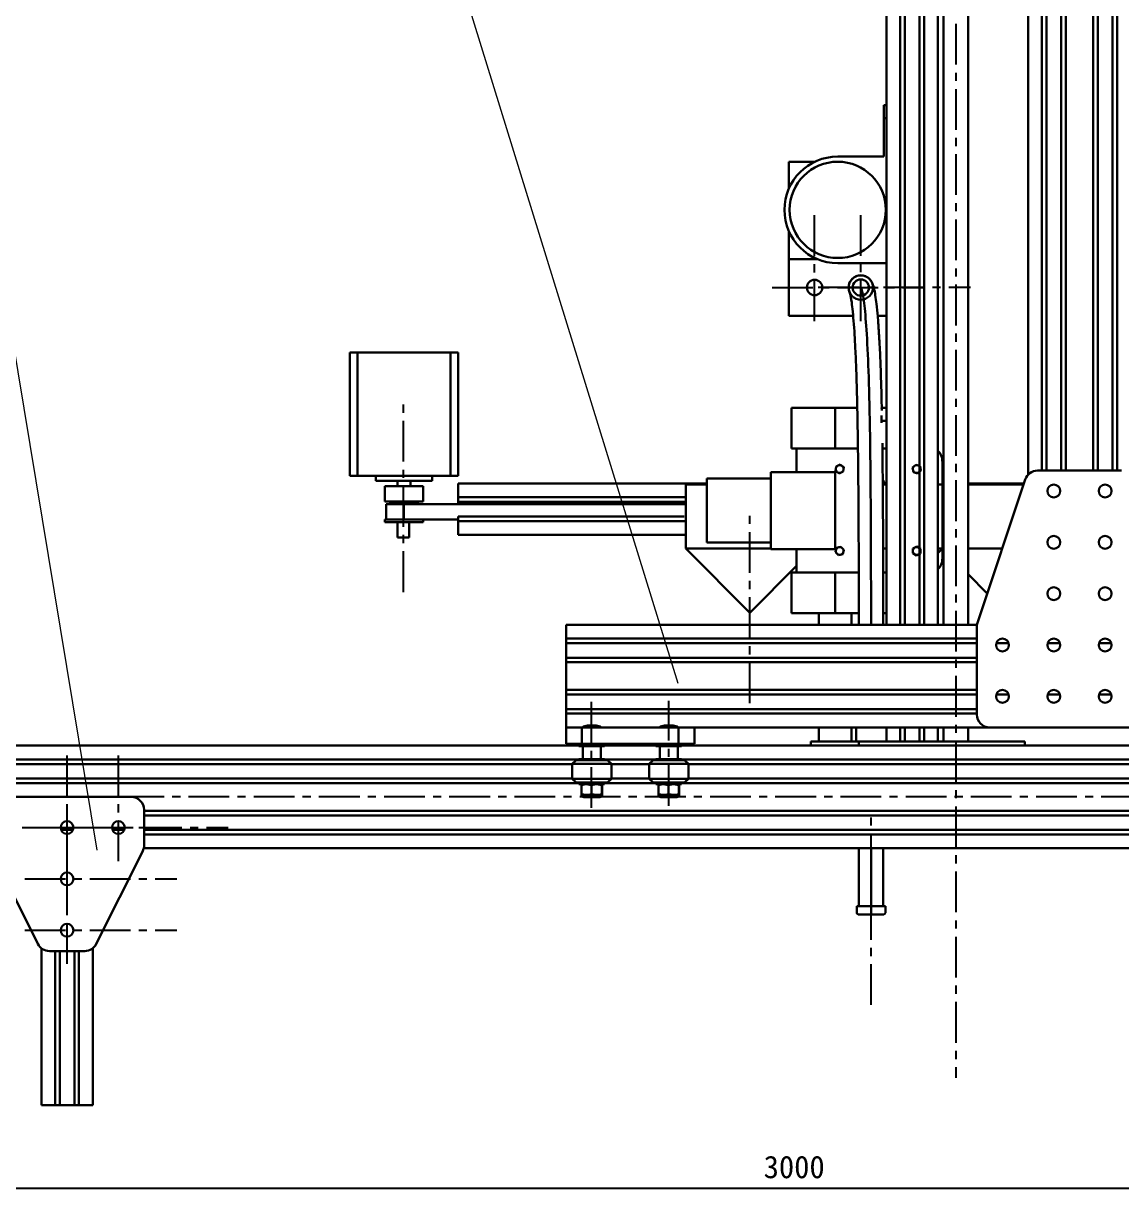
# Model space of a CAD drawing. Header units: millimetres. Extents: x 15 to 1184, y 5 to 836.
# Drawn here: x 768.5 to 939.7, y 471.1 to 653.5 of the extents above; entities that cross this region are included whole.
import ezdxf

# ---------------------------------------------------------------- set-up
doc = ezdxf.new("R2010")
doc.units = ezdxf.units.MM
doc.header["$PDSIZE"] = -1
doc.linetypes.add('CENTER', pattern=[10.16, 6.35, -1.27, 1.27, -1.27])
doc.linetypes.add('CENTERX2', pattern=[20.32, 12.7, -2.54, 2.54, -2.54])
doc.layers.get('0').update_dxf_attribs({"lineweight": 30})
doc.layers.add('AM_5', color=3, linetype='Continuous', lineweight=20)
doc.layers.add('中心线', color=7, linetype='CENTER')
doc.dimstyles.new('ISO-25', dxfattribs={"dimtxt": 2.5, "dimasz": 2.5, "dimexe": 1.25, "dimexo": 0.625, "dimtad": 1, "dimtxsty": 'Standard', "dimcen": 2.5, "dimadec": 0, "dimazin": 0, "dimtfac": 1, "dimtmove": 0, "dimatfit": 3, "dimfxl": 1, "dimarcsym": 0})

# ---------------------------------------------------------------- blocks, each defined once
blk = doc.blocks.new('*D26')
at = {"layer": 'Defpoints', "color": 0, "lineweight": -2, "transparency": 16777216}
for p, q in [((675.33, 524), (675.33, 471.06)), ((1101.95, 524), (1101.95, 471.06)), ((678.89, 472.06), (1098.4, 472.06))]:
    blk.add_line(p, q, dxfattribs=at)
at = {"layer": 'Defpoints', "color": 0, "transparency": 16777216}
for p in [(675.33, 525), (1101.95, 525), (1101.95, 472.06)]:
    blk.add_point(p, dxfattribs=at)
for points in [[(678.89, 472.65), (678.89, 471.46), (675.33, 472.06)], [(1098.4, 472.65), (1098.4, 471.46), (1101.95, 472.06)]]:
    blk.add_solid(points, dxfattribs=at)
at = {"layer": 'Defpoints', "color": 0, "transparency": 16777216, "insert": (888.64, 475.33), "char_height": 3.5, "attachment_point": 5}
blk.add_mtext('3000', dxfattribs=at)

msp = doc.modelspace()

# ---------------------------------------------------------------- linework, layer by layer
at = {"color": 7, "linetype": 'Continuous', "lineweight": 30}
for p, q in [((927.2458, 719.8448), (927.2458, 583.8448)), ((927.9658, 719.8448), (927.9658, 583.8448)), ((930.2378, 719.8448), (930.2378, 583.8448)), ((930.9578, 719.8448), (930.9578, 583.8448)), ((935.2458, 719.8448), (935.2458, 583.8448)), ((935.9658, 719.8448), (935.9658, 583.8448)), ((938.2378, 719.8448), (938.2378, 583.8448)), ((938.9578, 719.8448), (938.9578, 583.8448)), ((925.1018, 704.4448), (925.1018, 583.2312)), ((903.0218, 593.0584), (903.0218, 690.2209)), ((905.1658, 559.8448), (905.1658, 687.7008)), ((905.8858, 559.8448), (905.8858, 686.9808)), ((908.1578, 559.8448), (908.1578, 687.0728)), ((908.8778, 559.8448), (908.8778, 687.7928)), ((911.0218, 559.8448), (911.0218, 687.8448)), ((911.9168, 687.8448), (911.9168, 559.8448)), ((915.7268, 559.8448), (915.7268, 687.8448)), ((902.6218, 640.7801), (903.0218, 640.7801)), ((902.6218, 638.7801), (902.6218, 640.7801)), ((902.6218, 632.7801), (902.6218, 638.7801)), ((887.8218, 631.9801), (891.8665, 631.9801)), ((887.8218, 627.8163), (887.8218, 631.9801)), ((895.4218, 632.7801), (902.6218, 632.7801)), ((887.8218, 616.7801), (887.8218, 621.144)), ((887.8218, 616.7801), (887.8218, 607.9801)), ((892.3234, 616.7801), (887.8218, 616.7801)), ((903.0218, 616.1801), (895.4218, 616.1801)), ((887.8218, 607.9801), (897.8219, 607.9801)), ((901.652, 607.9801), (903.0218, 607.9801)), ((819.3818, 583.0448), (819.3818, 602.2448)), ((820.5818, 602.2448), (819.3818, 602.2448)), ((820.5818, 583.0448), (820.5818, 602.2448)), ((835.1018, 602.2448), (820.5818, 602.2448)), ((835.1018, 583.0448), (835.1018, 602.2448)), ((836.3018, 602.2448), (835.1018, 602.2448)), ((836.3018, 583.0448), (836.3018, 602.2448)), ((888.2218, 593.6301), (888.2218, 587.2801)), ((888.2218, 593.6301), (895.0218, 593.6301)), ((895.0218, 593.6301), (895.0218, 587.2801)), ((895.0218, 593.6301), (898.4712, 593.6301)), ((902.2218, 593.6301), (903.0218, 593.6301)), ((902.2218, 593.5238), (902.2218, 593.6301)), ((903.0218, 593.0584), (903.0218, 591.6301)), ((902.2218, 591.6301), (902.2218, 592.442)), ((903.0218, 591.6301), (902.2218, 591.6301)), ((902.2218, 591.6301), (902.2218, 591.2769)), ((903.0218, 591.6301), (903.0218, 589.2801)), ((903.0218, 589.2801), (903.0218, 587.8519)), ((903.0218, 567.4084), (903.0218, 587.8519)), ((888.2218, 587.2801), (895.0218, 587.2801)), ((889.0218, 587.2801), (889.0218, 583.6301)), ((895.0218, 587.2801), (898.5775, 587.2801)), ((903.0218, 587.2801), (902.3864, 587.2801)), ((895.1651, 584.4903), (895.1021, 583.8004)), ((895.7941, 584.7808), (895.1651, 584.4903)), ((896.3601, 584.3813), (895.7941, 584.7808)), ((896.2971, 583.6913), (896.3601, 584.3813)), ((907.5987, 584.7709), (907.0759, 584.3162)), ((907.0759, 584.3162), (907.2084, 583.6361)), ((908.2538, 584.5455), (907.5987, 584.7709)), ((908.3862, 583.8655), (908.2538, 584.5455)), ((911.7311, 585.2428), (911.7311, 581.7108)), ((820.5818, 583.0448), (819.3818, 583.0448)), ((835.1018, 583.0448), (820.5818, 583.0448)), ((823.4418, 583.0448), (823.4418, 582.2448)), ((832.2418, 582.2448), (823.4418, 582.2448)), ((826.8418, 582.2448), (826.8418, 581.4448)), ((828.8418, 581.4448), (828.8418, 582.2448)), ((832.2418, 582.2448), (832.2418, 583.0448)), ((836.3018, 583.0448), (835.1018, 583.0448)), ((885.0218, 582.6301), (875.0218, 582.6301)), ((875.0218, 572.6301), (875.0218, 582.6301)), ((885.0218, 571.6301), (885.0218, 583.6301)), ((885.0218, 583.6301), (895.0218, 583.6301)), ((895.0218, 571.6301), (895.0218, 583.6301)), ((895.1021, 583.8004), (895.6681, 583.4009)), ((895.6681, 583.4009), (896.2971, 583.6913)), ((907.2084, 583.6361), (907.8635, 583.4108)), ((907.8635, 583.4108), (908.3862, 583.8655)), ((924.646, 582.4773), (917.2044, 560.1527)), ((939.6603, 583.8448), (926.5433, 583.8448)), ((824.8418, 581.4448), (824.8418, 579.0448)), ((825.804, 581.4448), (824.8418, 581.4448)), ((830.8418, 581.4448), (825.804, 581.4448)), ((830.8418, 579.0448), (830.8418, 581.4448)), ((836.3018, 581.2448), (836.3018, 581.8448)), ((836.3018, 581.8448), (875.0218, 581.8448)), ((836.3018, 579.7008), (836.3018, 581.2448)), ((871.7311, 581.7108), (871.7311, 571.7108)), ((871.7311, 581.7108), (875.0218, 581.7108)), ((902.4423, 581.8448), (902.7261, 581.8448)), ((902.4434, 581.7108), (903.0218, 581.7108)), ((911.0218, 581.7108), (911.7311, 581.7108)), ((911.7311, 581.8448), (911.9168, 581.8448)), ((911.7311, 581.7108), (911.9168, 581.7108)), ((911.7311, 581.7108), (911.7311, 571.7108)), ((915.7268, 581.8448), (924.4351, 581.8448)), ((915.7268, 581.7108), (924.3905, 581.7108)), ((825.804, 579.0448), (824.8418, 579.0448)), ((825.0418, 578.6448), (825.0418, 576.2448)), ((825.0418, 578.6448), (827.811, 578.6448)), ((825.682, 578.6448), (825.682, 579.0448)), ((825.7005, 578.6448), (825.7005, 579.0448)), ((825.7394, 578.6448), (825.7394, 579.0448)), ((830.8418, 579.0448), (825.804, 579.0448)), ((825.905, 578.6448), (825.905, 579.0448)), ((826.0026, 578.6448), (826.0026, 579.0448)), ((826.2025, 578.6448), (826.2025, 579.0448)), ((826.299, 578.6448), (826.299, 579.0448)), ((826.4458, 578.6448), (826.4458, 579.0448)), ((826.6368, 578.6448), (826.6368, 579.0448)), ((826.8259, 578.6448), (826.8259, 579.0448)), ((826.8441, 578.6448), (826.8441, 579.0448)), ((827.0257, 578.6448), (827.0257, 579.0448)), ((827.1891, 578.6448), (827.1891, 579.0448)), ((827.408, 578.6448), (827.408, 579.0448)), ((827.4868, 578.6448), (827.4868, 579.0448)), ((827.6854, 578.6448), (827.6854, 579.0448)), ((827.8052, 578.6448), (827.8052, 579.0448)), ((827.811, 578.6448), (827.811, 576.2448)), ((827.811, 578.6448), (871.7311, 578.6448)), ((828.0326, 578.6448), (828.0326, 579.0448)), ((828.1644, 578.6448), (828.1644, 579.0448)), ((828.3605, 578.6448), (828.3605, 579.0448)), ((828.4249, 578.6448), (828.4249, 579.0448)), ((828.6384, 578.6448), (828.6384, 579.0448)), ((828.8103, 578.6448), (828.8103, 579.0448)), ((828.9848, 578.6448), (828.9848, 579.0448)), ((828.9876, 578.6448), (828.9876, 579.0448)), ((829.1664, 578.6448), (829.1664, 579.0448)), ((829.3614, 578.6448), (829.3614, 579.0448)), ((829.4973, 578.6448), (829.4973, 579.0448)), ((829.5646, 578.6448), (829.5646, 579.0448)), ((829.7638, 578.6448), (829.7638, 579.0448)), ((829.8476, 578.6448), (829.8476, 579.0448)), ((829.978, 578.6448), (829.978, 579.0448)), ((830.0017, 578.6448), (830.0017, 579.0448)), ((836.3018, 578.9808), (836.3018, 579.7008)), ((836.3018, 579.7008), (871.7311, 579.7008)), ((836.3018, 578.9808), (871.7311, 578.9808)), ((836.3018, 578.6448), (836.3018, 578.9808)), ((836.3018, 575.9888), (836.3018, 576.7088)), ((836.3018, 576.7088), (871.491, 576.7088)), ((824.8418, 576.2448), (824.8418, 575.8448)), ((825.804, 576.2448), (824.8418, 576.2448)), ((825.804, 575.8448), (824.8418, 575.8448)), ((828.888, 576.2448), (825.804, 576.2448)), ((830.8418, 575.8448), (825.804, 575.8448)), ((826.8418, 575.8448), (826.8418, 573.4448)), ((828.6418, 575.8448), (828.6418, 573.4448)), ((828.888, 576.2448), (836.3018, 576.2448)), ((830.8418, 575.8448), (830.8418, 576.2448)), ((836.3018, 575.9888), (871.7311, 575.9888)), ((836.3018, 574.4448), (836.3018, 575.9888)), ((828.6418, 573.4448), (826.8418, 573.4448)), ((836.3018, 573.8448), (836.3018, 574.4448)), ((836.3018, 573.8448), (871.7311, 573.8448)), ((871.7311, 571.7108), (885.0218, 571.7108)), ((871.7311, 571.7108), (881.7311, 561.7108)), ((875.0218, 572.6301), (885.0218, 572.6301)), ((885.0218, 571.6301), (895.0218, 571.6301)), ((889.0218, 571.6301), (889.0218, 567.9801)), ((895.2346, 571.8141), (895.0644, 571.1425)), ((895.0644, 571.1425), (895.5608, 570.6593)), ((895.9014, 572.0024), (895.2346, 571.8141)), ((896.3978, 571.5191), (895.9014, 572.0024)), ((896.2275, 570.8476), (896.3978, 571.5191)), ((902.5025, 571.7108), (903.0218, 571.7108)), ((907.1472, 571.7037), (907.1162, 571.0116)), ((907.7621, 572.0229), (907.1472, 571.7037)), ((908.346, 571.6501), (907.7621, 572.0229)), ((908.315, 570.9579), (908.346, 571.6501)), ((911.0218, 571.7108), (911.7311, 571.7108)), ((911.7311, 571.7108), (911.0218, 571.0015)), ((911.7311, 571.7108), (911.9168, 571.5251)), ((911.7311, 571.7108), (911.9168, 571.7108)), ((911.7311, 571.7108), (911.7311, 570.1788)), ((915.7268, 571.7108), (921.0571, 571.7108)), ((895.5608, 570.6593), (896.2275, 570.8476)), ((907.1162, 571.0116), (907.7001, 570.6387)), ((907.7001, 570.6387), (908.315, 570.9579)), ((889.0218, 569.0015), (881.7311, 561.7108)), ((888.2218, 567.9801), (888.2218, 561.6301)), ((888.2218, 567.9801), (895.0218, 567.9801)), ((895.0218, 567.9801), (895.0218, 561.6301)), ((895.0218, 567.9801), (898.7037, 567.9801)), ((902.5141, 567.9801), (903.0218, 567.9801)), ((915.7268, 567.7151), (918.7256, 564.7163)), ((903.0218, 567.4084), (903.0218, 565.9801)), ((903.0218, 565.9801), (903.0218, 563.6301)), ((903.0218, 563.6301), (903.0218, 562.2019)), ((903.0218, 559.8448), (903.0218, 562.2019)), ((888.2218, 561.6301), (895.0218, 561.6301)), ((892.4818, 561.6301), (892.4818, 559.8448)), ((895.0218, 561.6301), (898.715, 561.6301)), ((897.5618, 559.8448), (897.5618, 561.6301)), ((903.0218, 561.6301), (902.5245, 561.6301)), ((917.1283, 559.8448), (853.1018, 559.8448)), ((853.1018, 559.8448), (853.1018, 559.2448)), ((853.1018, 559.2448), (853.1018, 557.7008)), ((917.1018, 559.5203), (917.1018, 545.8448)), ((917.1018, 557.7008), (853.1018, 557.7008)), ((853.1018, 557.7008), (853.1018, 556.9808)), ((917.1018, 556.9808), (853.1018, 556.9808)), ((853.1018, 556.9808), (853.1018, 554.7088)), ((922.0563, 556.9808), (920.1473, 556.9808)), ((930.0563, 556.9808), (928.1473, 556.9808)), ((938.0563, 556.9808), (936.1473, 556.9808)), ((917.1018, 554.7088), (853.1018, 554.7088)), ((853.1018, 554.7088), (853.1018, 553.9888)), ((917.1018, 553.9888), (853.1018, 553.9888)), ((853.1018, 553.9888), (853.1018, 549.7008)), ((917.1018, 549.7008), (853.1018, 549.7008)), ((853.1018, 549.7008), (853.1018, 548.9808)), ((917.1018, 548.9808), (853.1018, 548.9808)), ((853.1018, 548.9808), (853.1018, 546.7088)), ((922.0563, 548.9808), (920.1473, 548.9808)), ((930.0563, 548.9808), (928.1473, 548.9808)), ((938.0563, 548.9808), (936.1473, 548.9808)), ((917.1018, 546.7088), (853.1018, 546.7088)), ((853.1018, 546.7088), (853.1018, 545.9888)), ((917.1018, 545.9888), (853.1018, 545.9888)), ((853.1018, 545.9888), (853.1018, 544.4448)), ((853.1018, 544.4448), (853.1018, 543.8448)), ((853.1018, 541.3048), (853.1018, 543.8448)), ((855.5698, 543.8448), (853.1018, 543.8448)), ((855.5698, 541.3048), (855.5698, 543.8448)), ((870.6338, 543.8448), (855.5698, 543.8448)), ((856.4365, 544.1419), (856.4119, 544.1419)), ((856.4365, 544.1419), (856.4351, 544.1417)), ((856.4351, 544.1417), (856.4393, 544.1419)), ((856.9273, 544.1419), (856.4393, 544.1419)), ((856.9273, 544.1419), (856.9315, 544.1417)), ((856.9315, 544.1417), (856.9372, 544.1419)), ((857.5926, 544.1419), (856.9372, 544.1419)), ((857.5926, 544.1419), (857.5982, 544.1417)), ((857.5982, 544.1417), (857.5997, 544.1419)), ((857.7917, 544.1419), (857.5997, 544.1419)), ((868.4872, 544.1419), (868.4119, 544.1419)), ((868.4872, 544.1419), (868.4869, 544.1417)), ((868.4869, 544.1417), (868.4919, 544.1419)), ((869.0659, 544.1419), (868.4919, 544.1419)), ((869.0659, 544.1419), (869.0708, 544.1417)), ((869.0708, 544.1417), (869.076, 544.1419)), ((869.6805, 544.1419), (869.076, 544.1419)), ((869.6805, 544.1419), (869.6857, 544.1417)), ((869.6857, 544.1417), (869.686, 544.1419)), ((869.7917, 544.1419), (869.686, 544.1419)), ((870.6338, 541.3048), (870.6338, 543.8448)), ((873.1018, 543.8448), (870.6338, 543.8448)), ((873.1018, 541.3048), (873.1018, 543.8448)), ((919.1018, 543.8448), (873.1018, 543.8448)), ((892.4818, 543.8448), (892.4818, 541.6301)), ((897.5618, 541.6301), (897.5618, 543.8448)), ((898.3168, 543.8448), (898.3168, 541.6301)), ((903.0218, 541.6301), (903.0218, 543.8448)), ((905.1658, 541.6301), (905.1658, 543.8448)), ((905.8858, 541.6301), (905.8858, 543.8448)), ((908.1578, 541.6301), (908.1578, 543.8448)), ((908.8778, 541.6301), (908.8778, 543.8448)), ((911.0218, 541.6301), (911.0218, 543.8448)), ((911.9168, 543.8448), (911.9168, 541.6301)), ((915.7268, 541.6301), (915.7268, 543.8448)), ((919.1018, 543.8448), (947.1018, 543.8448)), ((855.1018, 541.0048), (675.4915, 541.0048)), ((855.5698, 541.3048), (853.1018, 541.3048)), ((855.1018, 541.3048), (855.1018, 540.9048)), ((859.1018, 540.9048), (855.1018, 540.9048)), ((870.6338, 541.3048), (855.5698, 541.3048)), ((855.7018, 540.9048), (855.7018, 538.9048)), ((858.5018, 538.9048), (858.5018, 540.9048)), ((859.1018, 540.9048), (859.1018, 541.3048)), ((867.1018, 541.0048), (859.1018, 541.0048)), ((867.1018, 541.3048), (867.1018, 540.9048)), ((871.1018, 540.9048), (867.1018, 540.9048)), ((867.7018, 540.9048), (867.7018, 538.9048)), ((870.5018, 538.9048), (870.5018, 540.9048)), ((873.1018, 541.3048), (870.6338, 541.3048)), ((871.1018, 540.9048), (871.1018, 541.3048)), ((995.1018, 541.0048), (871.1018, 541.0048)), ((891.2118, 541.6301), (891.2118, 541.0048)), ((892.655, 541.6301), (891.2118, 541.6301)), ((898.3168, 541.6301), (892.655, 541.6301)), ((900.6218, 541.6301), (898.3168, 541.6301)), ((898.7168, 541.6301), (898.7168, 541.0048)), ((903.0218, 541.6301), (900.6218, 541.6301)), ((903.0218, 541.6301), (916.9089, 541.6301)), ((916.9089, 541.6301), (919.7374, 541.6301)), ((919.7374, 541.6301), (923.3942, 541.6301)), ((923.3942, 541.6301), (924.5658, 541.6301)), ((924.5658, 541.6301), (924.5658, 541.0048)), ((855.1018, 538.8608), (675.4915, 538.8608)), ((854.6598, 538.7648), (854.0558, 538.1608)), ((854.6598, 538.7648), (859.5438, 538.7648)), ((855.1018, 538.9048), (855.1018, 538.7648)), ((859.1018, 538.9048), (855.1018, 538.9048)), ((859.1018, 538.7648), (859.1018, 538.9048)), ((867.1018, 538.8608), (859.1018, 538.8608)), ((860.1478, 538.1608), (859.5438, 538.7648)), ((866.6598, 538.7648), (866.0558, 538.1608)), ((866.6598, 538.7648), (871.5438, 538.7648)), ((867.1018, 538.9048), (867.1018, 538.7648)), ((871.1018, 538.9048), (867.1018, 538.9048)), ((871.1018, 538.7648), (871.1018, 538.9048)), ((995.1018, 538.8608), (871.1018, 538.8608)), ((872.1478, 538.1608), (871.5438, 538.7648)), ((854.0558, 538.1408), (675.4915, 538.1408)), ((854.0558, 538.1608), (854.0558, 535.8488)), ((860.1478, 538.1608), (854.0558, 538.1608)), ((860.1478, 535.8488), (860.1478, 538.1608)), ((866.0558, 538.1408), (860.1478, 538.1408)), ((866.0558, 538.1608), (866.0558, 535.8488)), ((872.1478, 538.1608), (866.0558, 538.1608)), ((872.1478, 535.8488), (872.1478, 538.1608)), ((994.0558, 538.1408), (872.1478, 538.1408)), ((854.0558, 535.8688), (675.4915, 535.8688)), ((855.1018, 535.1488), (675.4915, 535.1488)), ((854.0558, 535.8488), (854.6598, 535.2448)), ((854.0558, 535.8488), (860.1478, 535.8488)), ((859.5438, 535.2448), (854.6598, 535.2448)), ((855.1018, 535.2448), (855.1018, 534.9848)), ((859.1018, 534.9848), (855.1018, 534.9848)), ((855.483, 533.4336), (855.483, 534.8694)), ((855.5018, 534.9848), (855.5015, 534.9847)), ((857.0635, 534.8694), (856.2733, 534.9848)), ((857.0635, 533.4336), (857.0635, 534.8694)), ((858.6823, 534.8694), (857.8729, 534.9848)), ((858.6823, 533.4336), (858.6823, 534.8694)), ((858.7021, 534.9847), (858.7018, 534.9848)), ((858.7206, 533.4336), (858.7206, 534.8694)), ((859.1018, 534.9848), (859.1018, 535.2448)), ((867.1018, 535.1488), (859.1018, 535.1488)), ((859.5438, 535.2448), (860.1478, 535.8488)), ((866.0558, 535.8688), (860.1478, 535.8688)), ((866.0558, 535.8488), (866.6598, 535.2448)), ((866.0558, 535.8488), (872.1478, 535.8488)), ((871.5438, 535.2448), (866.6598, 535.2448)), ((867.1018, 535.2448), (867.1018, 534.9848)), ((871.1018, 534.9848), (867.1018, 534.9848)), ((867.483, 533.4336), (867.483, 534.8694)), ((867.5018, 534.9848), (867.5015, 534.9847)), ((869.0635, 534.8694), (868.2733, 534.9848)), ((869.0635, 533.4336), (869.0635, 534.8694)), ((870.6823, 534.8694), (869.8729, 534.9848)), ((870.6823, 533.4336), (870.6823, 534.8694)), ((870.7021, 534.9847), (870.7018, 534.9848)), ((870.7206, 533.4336), (870.7206, 534.8694)), ((871.1018, 534.9848), (871.1018, 535.2448)), ((995.1018, 535.1488), (871.1018, 535.1488)), ((871.5438, 535.2448), (872.1478, 535.8488)), ((994.0558, 535.8688), (872.1478, 535.8688)), ((785.3315, 533.0048), (765.3315, 533.0048)), ((855.483, 533.4336), (856.2733, 533.3182)), ((855.5015, 533.3183), (855.5018, 533.3182)), ((855.5021, 533.3182), (856.2733, 533.3182)), ((855.8351, 532.9848), (858.3685, 532.9848)), ((856.2733, 533.3182), (857.8729, 533.3182)), ((857.0635, 533.4336), (857.8729, 533.3182)), ((857.8729, 533.3182), (858.7015, 533.3182)), ((858.7206, 533.4336), (858.6598, 533.4247)), ((858.7018, 533.3182), (858.7021, 533.3183)), ((867.483, 533.4336), (868.2733, 533.3182)), ((867.5015, 533.3183), (867.5018, 533.3182)), ((867.5022, 533.3182), (868.2733, 533.3182)), ((867.8351, 532.9848), (870.3685, 532.9848)), ((868.2733, 533.3182), (869.8729, 533.3182)), ((869.0635, 533.4336), (869.8729, 533.3182)), ((869.8729, 533.3182), (870.7015, 533.3182)), ((870.7206, 533.4336), (870.6598, 533.4247)), ((870.7018, 533.3182), (870.7021, 533.3183)), ((787.3315, 525.477), (787.3315, 531.0048)), ((963.3315, 530.8608), (787.3315, 530.8608)), ((963.3315, 530.1408), (787.3315, 530.1408)), ((776.2597, 527.8688), (774.4033, 527.8688)), ((784.2597, 527.8688), (782.4033, 527.8688)), ((963.3315, 527.8688), (787.3315, 527.8688)), ((963.3315, 527.1488), (787.3315, 527.1488)), ((763.5427, 524.5825), (770.7787, 510.1104)), ((779.8843, 510.1104), (787.1204, 524.5825)), ((963.3881, 525.0048), (787.275, 525.0048)), ((898.7168, 525.0048), (898.7168, 515.9801)), ((900.6218, 525.0048), (900.6218, 515.9801)), ((900.6218, 517.6311), (900.6218, 523.8541)), ((902.5268, 515.9801), (902.5268, 525.0048)), ((898.3968, 515.9801), (898.3968, 514.9326)), ((898.3968, 515.9801), (902.8469, 515.9801)), ((902.6243, 514.7101), (898.6193, 514.7101)), ((899.1536, 515.9801), (899.6162, 515.9801)), ((900.2028, 514.7101), (899.1536, 514.7101)), ((902.8469, 514.9326), (902.8469, 515.9801)), ((771.3315, 485.0048), (771.3315, 509.4325)), ((779.3315, 485.0048), (779.3315, 509.4325)), ((772.5676, 509.0048), (778.0955, 509.0048)), ((773.4755, 485.0048), (773.4755, 509.0048)), ((774.1955, 485.0048), (774.1955, 509.0048)), ((776.4675, 485.0048), (776.4675, 509.0048)), ((777.1875, 485.0048), (777.1875, 509.0048)), ((771.9315, 485.0048), (771.3315, 485.0048)), ((773.4755, 485.0048), (771.9315, 485.0048)), ((774.1955, 485.0048), (773.4755, 485.0048)), ((776.4675, 485.0048), (774.1955, 485.0048)), ((777.1875, 485.0048), (776.4675, 485.0048)), ((778.7315, 485.0048), (777.1875, 485.0048)), ((779.3315, 485.0048), (778.7315, 485.0048))]:
    msp.add_line(p, q, dxfattribs=at)
at = {"color": 8, "linetype": 'Continuous', "lineweight": 30}
msp.add_line((903.0218, 638.7801), (902.6218, 638.7801), dxfattribs=at)
at = {"color": 7, "linetype": 'CENTERX2', "lineweight": 30}
msp.add_line((900.6218, 523.8541), (900.6218, 514.7101), dxfattribs=at)
at = {"color": 7, "linetype": 'Continuous', "lineweight": 30, "flags": 128}
for points in [[(899.0218, 612.3801), (899.0213, 612.381), (899.0201, 612.3833), (899.0182, 612.3866), (899.0159, 612.3907), (899.0135, 612.3952), (899.011, 612.3997), (899.0087, 612.4038), (899.0062, 612.4083), (899.005, 612.4105), (899.0055, 612.4095), (899.0083, 612.4045), (899.018, 612.387), (899.0358, 612.3544), (899.0617, 612.3012), (899.0952, 612.2203), (899.1355, 612.1049), (899.1822, 611.9481), (899.2258, 611.7793), (899.2729, 611.5724), (899.3233, 611.3232), (899.3765, 611.0276), (899.4322, 610.6816), (899.49, 610.2811), (899.5367, 609.9255), (899.5842, 609.5317), (899.6323, 609.0977), (899.681, 608.6216), (899.73, 608.1014), (899.7792, 607.535), (899.8233, 606.9855), (899.8673, 606.3957), (899.9109, 605.7643), (899.9541, 605.0898), (899.9968, 604.3708), (900.0387, 603.6058), (900.0799, 602.7934), (900.12, 601.9321), (900.1552, 601.1159), (900.1893, 600.2582), (900.2224, 599.3578), (900.2543, 598.4138), (900.2849, 597.425), (900.3142, 596.3906), (900.342, 595.3093), (900.3683, 594.1802), (900.3929, 593.0026), (900.4159, 591.7786), (900.4374, 590.5115), (900.4573, 589.2045), (900.4757, 587.8609), (900.4928, 586.4842), (900.514, 584.5428), (900.5328, 582.5534), (900.5494, 580.5245), (900.5638, 578.4647), (900.5793, 575.8118), (900.5919, 573.1404), (900.6019, 570.468), (900.6095, 567.8124), (900.6141, 565.7491), (900.6175, 563.7155), (900.62, 561.7204), (900.621, 559.8448)], [(902.4456, 582.4162), (902.6587, 582.095), (902.7351, 581.7108)]]:
    msp.add_lwpolyline(points, dxfattribs=at)
at = {"color": 7, "linetype": 'Continuous', "lineweight": 30}
for centre, radius in [((895.4218, 624.4801), 7.5), ((891.8218, 612.3801), 1.2), ((899.0218, 612.3801), 1.905), ((899.0218, 612.3801), 1.27), ((929.1018, 580.6825), 1), ((937.1018, 580.6825), 1), ((929.1018, 572.6825), 1), ((937.1018, 572.6825), 1), ((929.1018, 564.6825), 1), ((937.1018, 564.6825), 1), ((921.1018, 556.6825), 1), ((929.1018, 556.6825), 1), ((937.1018, 556.6825), 1), ((921.1018, 548.6825), 1), ((929.1018, 548.6825), 1), ((937.1018, 548.6825), 1), ((775.3315, 528.2409), 1), ((783.3315, 528.2409), 1), ((775.3315, 520.2409), 1), ((775.3315, 512.2409), 1)]:
    msp.add_circle(centre, radius, dxfattribs=at)
at = {"color": 7, "linetype": 'CENTERX2', "lineweight": 30}
for centre in [(895.7311, 584.0908), (907.7311, 584.0908), (895.7311, 571.3308), (907.7311, 571.3308)]:
    msp.add_circle(centre, 0.6, dxfattribs=at)
at = {"color": 7, "linetype": 'Continuous', "lineweight": 30}
for centre, radius, start, end in [((895.4218, 624.4801), 8.3, 90, 270), ((899.0218, 612.3801), 1.905, 152.174057, 189.059581), ((899.0218, 612.3801), 1.905, 62.203344, 152.174057), ((909.2631, 585.2428), 2.468, 360, 44.552504), ((926.5433, 581.8448), 2, 90, 161.565051), ((909.2631, 570.1788), 2.468, 315.447496, 0), ((919.1018, 559.5203), 2, 161.565051, 180), ((919.1018, 545.8448), 2, 180, 270), ((856.5018, 542.7559), 1.3889, 93.711536, 128.371715), ((857.7018, 542.7559), 1.3889, 51.628285, 86.288464), ((868.5018, 542.7559), 1.3889, 93.711536, 128.371715), ((869.7018, 542.7559), 1.3889, 51.628285, 86.288464), ((785.3315, 531.0048), 2, 0, 90), ((855.8351, 533.3182), 0.3333, 180, 270), ((858.3685, 533.3182), 0.3333, 270, 0), ((867.8351, 533.3182), 0.3333, 180, 270), ((870.3685, 533.3182), 0.3333, 270, 0), ((785.3315, 525.477), 2, 333.434949, 0), ((898.6193, 514.9326), 0.2225, 180, 270), ((902.6243, 514.9326), 0.2225, 270, 0), ((772.5676, 511.0048), 2, 206.565051, 270), ((778.0955, 511.0048), 2, 270, 333.434949)]:
    msp.add_arc(centre, radius, start, end, dxfattribs=at)
for points, knots in [([(902.291, 593.2416), (902.2697, 594.2661), (902.222, 596.551), (902.1126, 599.9853), (901.9773, 603.1328), (901.8271, 605.747), (901.6704, 607.8708), (901.4933, 609.6982), (901.2889, 611.1981), (901.115, 612.1501), (900.9308, 612.7401), (900.8009, 613.1319), (900.5372, 613.5238), (900.3195, 613.7894), (900.2041, 613.889), (900.1413, 613.9359), (900.0854, 613.9751), (900.033, 614.0038), (899.9704, 614.0345), (899.9329, 614.0537), (899.911, 614.0649)], [0, 0, 0, 0, 0.11842493, 0.26411268, 0.39981504, 0.48881085, 0.5778327, 0.66134059, 0.72585894, 0.78962533, 0.82313505, 0.84234519, 0.86844367, 0.87997157, 0.88923597, 0.90929052, 0.9227156, 0.94062702, 0.96537502, 1, 1, 1, 1]), ([(897.1405, 612.0807), (897.1456, 612.0485), (897.1542, 611.9941), (897.1718, 611.9018), (897.198, 611.8096), (897.2371, 611.7108), (897.2878, 611.5803), (897.308, 611.5343), (897.303, 611.5638), (897.264, 611.6872), (897.2255, 611.793), (897.2233, 611.8138), (897.2543, 611.7566), (897.3057, 611.6196), (897.3719, 611.3653), (897.4702, 610.8927), (897.5911, 610.1459), (897.7439, 608.9254), (897.907, 607.1489), (898.0523, 605.0674), (898.1935, 602.4934), (898.3218, 599.392), (898.4314, 595.7319), (898.512, 591.9172), (898.5623, 588.5936), (898.5963, 585.794), (898.6194, 583.5406), (898.639, 581.287), (898.6553, 579.0495), (898.669, 576.8404), (898.6807, 574.5832), (898.6912, 572.1535), (898.7006, 569.3822), (898.7086, 566.2407), (898.7142, 563.0094), (898.7159, 560.8442), (898.7166, 559.8448)], [0, 0, 0, 0, 0.01679379, 0.02837409, 0.03654351, 0.0425527, 0.05108978, 0.05287275, 0.05475837, 0.05947033, 0.06408379, 0.06604442, 0.07069696, 0.07519589, 0.08820803, 0.10147886, 0.1153286, 0.14255326, 0.1792819, 0.21858355, 0.25731677, 0.31757885, 0.38212048, 0.44824125, 0.51536157, 0.55395155, 0.59282353, 0.63167043, 0.67021861, 0.70822734, 0.7455843, 0.78659618, 0.83348059, 0.88842625, 0.94849818, 1, 1, 1, 1]), ([(902.5262, 559.8448), (902.5261, 560.0019), (902.5256, 561.5036), (902.522, 564.2452), (902.5149, 567.9362), (902.5049, 571.2397), (902.4902, 574.8586), (902.4671, 578.9647), (902.432, 583.5835), (902.3947, 586.6436), (902.3768, 588.112)], [0, 0, 0, 0, 0.01666484, 0.15927767, 0.29079769, 0.40819507, 0.50972003, 0.67472916, 0.84390954, 1, 1, 1, 1]), ([(856.2733, 534.9848), (856.1503, 534.9798), (855.8841, 534.9691), (855.6233, 534.9043), (855.483, 534.8694)], [0, 0, 0, 0, 0.46173668, 1, 1, 1, 1]), ([(855.483, 534.8694), (855.4855, 534.8961), (855.4918, 534.9626), (855.4983, 534.9765), (855.5021, 534.9848)], [0, 0, 0, 0, 0.40165498, 1, 1, 1, 1]), ([(857.8729, 534.9848), (857.747, 534.9798), (857.4743, 534.9691), (857.2073, 534.9043), (857.0635, 534.8694)], [0, 0, 0, 0, 0.46174283, 1, 1, 1, 1]), ([(858.7015, 534.9848), (858.6976, 534.9765), (858.6912, 534.9626), (858.6849, 534.8961), (858.6823, 534.8694)], [0, 0, 0, 0, 0.59834502, 1, 1, 1, 1]), ([(858.7206, 534.8694), (858.719, 534.8868), (858.7127, 534.9549), (858.7063, 534.972), (858.7015, 534.9848)], [0, 0, 0, 0, 0.25499058, 1, 1, 1, 1]), ([(868.2733, 534.9848), (868.1503, 534.9798), (867.884, 534.9691), (867.6233, 534.9043), (867.483, 534.8694)], [0, 0, 0, 0, 0.46173668, 1, 1, 1, 1]), ([(867.483, 534.8694), (867.4855, 534.8961), (867.4919, 534.9626), (867.4983, 534.9765), (867.5022, 534.9848)], [0, 0, 0, 0, 0.40165529, 1, 1, 1, 1]), ([(869.8729, 534.9848), (869.747, 534.9798), (869.4743, 534.9691), (869.2073, 534.9043), (869.0635, 534.8694)], [0, 0, 0, 0, 0.461754865, 1, 1, 1, 1]), ([(870.7015, 534.9848), (870.6976, 534.9765), (870.6912, 534.9626), (870.6849, 534.8961), (870.6823, 534.8694)], [0, 0, 0, 0, 0.59834471, 1, 1, 1, 1]), ([(870.7206, 534.8694), (870.719, 534.8868), (870.7127, 534.9549), (870.7063, 534.972), (870.7015, 534.9848)], [0, 0, 0, 0, 0.25499072, 1, 1, 1, 1]), ([(855.5021, 533.3182), (855.4983, 533.3265), (855.4918, 533.3404), (855.4855, 533.4069), (855.483, 533.4336)], [0, 0, 0, 0, 0.59834502, 1, 1, 1, 1]), ([(856.2733, 533.3182), (856.3962, 533.3231), (856.6625, 533.3339), (856.9232, 533.3987), (857.0635, 533.4336)], [0, 0, 0, 0, 0.46173631, 1, 1, 1, 1]), ([(857.8729, 533.3182), (857.9989, 533.3231), (858.2716, 533.3339), (858.5386, 533.3987), (858.6823, 533.4336)], [0, 0, 0, 0, 0.4617545, 1, 1, 1, 1]), ([(858.6823, 533.4336), (858.6849, 533.4069), (858.6912, 533.3404), (858.6976, 533.3265), (858.7015, 533.3182)], [0, 0, 0, 0, 0.40165498, 1, 1, 1, 1]), ([(858.7015, 533.3182), (858.7063, 533.3309), (858.7127, 533.3481), (858.719, 533.4162), (858.7206, 533.4336)], [0, 0, 0, 0, 0.74500942, 1, 1, 1, 1]), ([(867.5022, 533.3182), (867.4983, 533.3265), (867.4919, 533.3404), (867.4855, 533.4069), (867.483, 533.4336)], [0, 0, 0, 0, 0.59834471, 1, 1, 1, 1]), ([(868.2733, 533.3182), (868.3962, 533.3231), (868.6625, 533.3339), (868.9232, 533.3987), (869.0635, 533.4336)], [0, 0, 0, 0, 0.46173631, 1, 1, 1, 1]), ([(869.8729, 533.3182), (869.9989, 533.3231), (870.2716, 533.3339), (870.5386, 533.3987), (870.6823, 533.4336)], [0, 0, 0, 0, 0.46174246, 1, 1, 1, 1]), ([(870.6823, 533.4336), (870.6849, 533.4069), (870.6912, 533.3404), (870.6976, 533.3265), (870.7015, 533.3182)], [0, 0, 0, 0, 0.40165529, 1, 1, 1, 1]), ([(870.7015, 533.3182), (870.7063, 533.3309), (870.7127, 533.3481), (870.719, 533.4162), (870.7206, 533.4336)], [0, 0, 0, 0, 0.74500928, 1, 1, 1, 1])]:
    msp.add_open_spline(points, degree=3, knots=knots, dxfattribs=at)
at = {"layer": 'AM_5'}
for points in [[(787.3315, 819.9785), (870.4984, 550.7339)], [(731.5759, 817.5324), (779.9552, 524.7027)]]:
    msp.add_lwpolyline(points, dxfattribs=at)
at = {"layer": '中心线'}
for p, q in [((913.8218, 816.0259), (913.8218, 489.2415)), ((891.8218, 607.1209), (891.8218, 623.9948)), ((899.005, 607.1512), (899.005, 624.0252)), ((885.2123, 612.3801), (908.9466, 612.3801)), ((892.3955, 612.4105), (916.1298, 612.4105)), ((827.7418, 564.9384), (827.7418, 594.5058)), ((881.7311, 547.6044), (881.7311, 577.1718)), ((857.0635, 531.2945), (857.0635, 548.5572)), ((869.1018, 531.6403), (869.1018, 548.0039)), ((775.3315, 522.9816), (775.3315, 539.8556)), ((783.3315, 522.9816), (783.3315, 539.8556)), ((1125.7297, 533.0048), (598.0125, 533.0048)), ((775.3315, 514.9816), (775.3315, 531.8556)), ((900.6218, 500.6037), (900.6218, 530.1711)), ((760.722, 528.2409), (784.4563, 528.2409)), ((768.722, 528.2409), (792.4563, 528.2409)), ((776.722, 528.2409), (800.4563, 528.2409)), ((775.3315, 506.9816), (775.3315, 523.8556)), ((768.722, 520.2409), (792.4563, 520.2409)), ((768.722, 512.2409), (792.4563, 512.2409))]:
    msp.add_line(p, q, dxfattribs=at)

# ---------------------------------------------------------------- dimensions: what is measured, and where the dimension line sits
at = {"layer": 'Defpoints'}
dim = msp.add_linear_dim(base=(1101.9526, 472.0554), p1=(675.3315, 525.0048), p2=(1101.9526, 525.0048), text='3000', dimstyle='ISO-25', override={"dimtxt": 3.5, "dimasz": 3.556, "dimexe": 1, "dimexo": 1, "dimgap": 1.524, "dimtih": 1, "dimtoh": 1, "dimlfac": 10, "dimzin": 0, "dimadec": 2, "dimtzin": 0}, dxfattribs=at)
dim.commit()
dim.dimension.update_dxf_attribs({"geometry": '*D26', "text_midpoint": (888.6421, 475.3294)})

doc.saveas('drawing.dxf')
